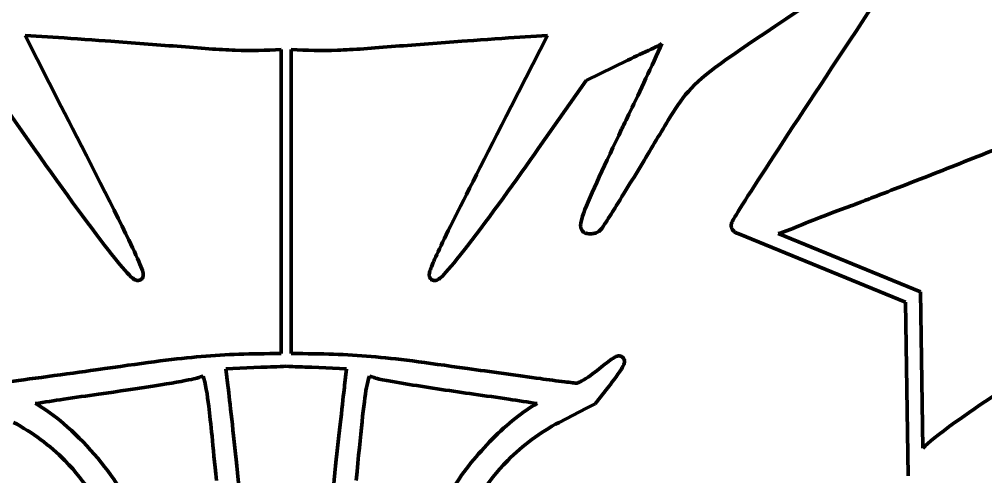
# Model space of a CAD drawing. Header units: millimetres. Extents: x 0 to 594, y 0 to 420.
# Drawn here: x 196.2 to 292.7, y 297.5 to 343.2 of the extents above; entities that cross this region are included whole.
import ezdxf

# ---------------------------------------------------------------- set-up
doc = ezdxf.new("R2010")
doc.units = ezdxf.units.MM
doc.header["$LTSCALE"] = 0.75
doc.layers.add('Dimensions', color=7, linetype='Continuous', lineweight=25)
doc.layers.add('Visible', color=7, linetype='Continuous', lineweight=50)
doc.styles.get("Standard").update_dxf_attribs({"font": 'arial.ttf'})
doc.dimstyles.new('ISO-25', dxfattribs={"dimtxt": 3.5, "dimasz": 3.5, "dimexe": 2.1, "dimexo": 2.1, "dimgap": 1.4, "dimtad": 1, "dimzin": 12, "dimdsep": 46, "dimtxsty": 'Standard', "dimcen": 0, "dimclrd": 256, "dimclre": 256, "dimclrt": 256, "dimazin": 3, "dimtp": 0.1, "dimtm": 0.1, "dimtfac": 0.714286, "dimtmove": 0, "dimatfit": 3, "dimfxl": 1, "dimtzin": 12, "dimarcsym": 0})

# ---------------------------------------------------------------- blocks, each defined once
blk = doc.blocks.new('*D12')
at = {"layer": 'Defpoints', "color": 0, "transparency": 16777216}
for p in [(223.95971, 403.259627), (223.3927, 105.70702), (403.937797, 105.362977)]:
    blk.add_point(p, dxfattribs=at)
at = {"layer": 'Dimensions', "lineweight": -2, "transparency": 16777216}
for p, q in [((226.059706, 403.255625), (406.604803, 402.911582)), ((404.498137, 399.41559), (403.944466, 108.862971)), ((225.492696, 105.703018), (406.037793, 105.358975))]:
    blk.add_line(p, q, dxfattribs=at)
at = {"layer": 'Dimensions', "transparency": 16777216}
for points in [[(403.914805, 399.416702), (405.081469, 399.414479), (404.504807, 402.915584)], [(403.361134, 108.864082), (404.527799, 108.861859), (403.937797, 105.362977)]]:
    blk.add_solid(points, dxfattribs=at)
at = {"layer": 'Dimensions', "transparency": 16777216, "insert": (401.034302, 254.145354), "char_height": 3.5, "attachment_point": 5, "rotation": 89.89079416}
blk.add_mtext('297.55', dxfattribs=at)

msp = doc.modelspace()

# ---------------------------------------------------------------- linework, layer by layer
at = {"layer": 'Visible'}
for p, q in [((200.119, 341.324, 7.5), (196.788, 341.544, 7.5)), ((196.788, 341.544, 7.5), (200.399, 334.43, 7.5)), ((245.387, 334.43, 7.5), (248.997, 341.544, 7.5)), ((248.997, 341.544, 7.5), (245.667, 341.324, 7.5)), ((222.393, 309.734, 7.5), (222.393, 340.143, 7.5)), ((223.393, 340.143, 7.5), (223.393, 309.734, 7.5)), ((257.044, 339.071, 7.5), (252.874, 337.025, 7.5)), ((197.678, 330.265, 7.5), (192.911, 337.025, 7.5)), ((252.874, 337.025, 7.5), (248.107, 330.265, 7.5)), ((284.785, 314.881, 7.5), (268.117, 321.713, 7.5)), ((272.066, 321.716, 7.5), (286.27, 315.894, 7.5)), ((286.27, 315.894, 7.5), (286.513, 300.268, 7.5)), ((285.055, 297.515, 7.5), (284.785, 314.881, 7.5)), ((220.353, 308.366, 7.5), (216.86, 308.207, 7.5)), ((216.86, 308.207, 7.5), (217.059, 306.54, 7.5)), ((225.433, 308.366, 7.5), (228.925, 308.207, 7.5)), ((228.925, 308.207, 7.5), (228.727, 306.54, 7.5)), ((254.997, 306.272, 7.5), (253.776, 304.715, 7.5)), ((252.886, 304.27, 7.5), (250.154, 302.844, 7.5)), ((253.776, 304.715, 7.5), (252.886, 304.27, 7.5))]:
    msp.add_line(p, q, dxfattribs=at)
for points, knots in [([(276.591, 345.694, 7.5), (269.178, 340.712, 7.5), (265.972, 338.676, 7.5), (263.101, 336.046, 7.5), (262.46, 335.236, 7.5), (260.805, 332.695, 7.5), (259.949, 331.159, 7.5), (259.039, 329.657, 7.5)], [0, 0, 0, 0, 2.679336, 2.679336, 4.00096, 4.00096, 5.817869, 5.817869, 5.817869, 5.817869]), ([(267.435, 322.841, 7.5), (267.46, 322.904, 7.5), (267.506, 322.999, 7.5), (268.724, 325.123, 7.5), (275.07, 334.761, 7.5), (281.689, 344.757, 7.5)], [0, 0, 0, 0, 0.0204757, 0.0204757, 0.2284188, 0.2284188, 0.2284188, 0.2284188]), ([(211.979, 340.451, 7.5), (209.851, 340.612, 7.5), (207.478, 340.79, 7.5), (203.988, 341.048, 7.5), (201.543, 341.227, 7.5), (200.119, 341.324, 7.5)], [0, 0, 0, 0, 0.640313, 0.640313, 1.049176, 1.049176, 1.049176, 1.049176]), ([(245.667, 341.324, 7.5), (244.242, 341.227, 7.5), (241.798, 341.048, 7.5), (238.307, 340.79, 7.5), (235.934, 340.612, 7.5), (233.806, 340.451, 7.5)], [0, 0, 0, 0, 0.428569, 0.428569, 1.099743, 1.099743, 1.099743, 1.099743]), ([(256.415, 332.157, 7.5), (256.66, 332.663, 7.5), (257.716, 334.842, 7.5), (259.34, 338.306, 7.5), (259.996, 339.72, 7.5), (260.434, 340.714, 7.5)], [0, 0, 0, 0, 0.1686231, 0.1686231, 0.2424452, 0.2424452, 0.2424452, 0.2424452]), ([(260.434, 340.714, 7.5), (260.165, 340.515, 7.5), (260.025, 340.462, 7.5), (258.623, 339.825, 7.5), (257.807, 339.44, 7.5), (257.044, 339.071, 7.5)], [0, 0, 0, 0, 0.1002144, 0.1002144, 0.2182916, 0.2182916, 0.2182916, 0.2182916]), ([(222.393, 340.143, 7.5), (220.81, 340.037, 7.5), (219.423, 339.998, 7.5), (216.193, 340.113, 7.5), (214.278, 340.265, 7.5), (211.979, 340.451, 7.5)], [0, 0, 0, 0, 0.4757874, 0.4757874, 0.9329232, 0.9329232, 0.9329232, 0.9329232]), ([(233.806, 340.451, 7.5), (231.507, 340.265, 7.5), (229.592, 340.113, 7.5), (226.363, 339.998, 7.5), (224.975, 340.037, 7.5), (223.393, 340.143, 7.5)], [0, 0, 0, 0, 0.691846, 0.691846, 1.411919, 1.411919, 1.411919, 1.411919]), ([(200.399, 334.43, 7.5), (202.215, 330.896, 7.5), (205.555, 324.385, 7.5), (207.687, 319.984, 7.5), (208.128, 319.039, 7.5), (208.496, 318.114, 7.5), (208.557, 317.918, 7.5), (208.603, 317.68, 7.5), (208.611, 317.584, 7.5), (208.582, 317.401, 7.5), (208.553, 317.332, 7.5), (208.51, 317.262, 7.5), (208.499, 317.247, 7.5), (208.485, 317.228, 7.5), (208.482, 317.225, 7.5), (208.478, 317.22, 7.5), (208.477, 317.218, 7.5), (208.472, 317.212, 7.5), (208.468, 317.207, 7.5), (208.459, 317.196, 7.5), (208.453, 317.19, 7.5), (208.448, 317.184, 7.5)], [0, 0, 0, 0, 1.192149, 1.192149, 1.588993, 1.588993, 1.79137, 1.79137, 1.927348, 1.927348, 2.048097, 2.048097, 2.083036, 2.083036, 2.091388, 2.091388, 2.095536, 2.095536, 2.106985, 2.106985, 2.122435, 2.122435, 2.122435, 2.122435]), ([(237.337, 317.184, 7.5), (237.331, 317.191, 7.5), (237.325, 317.198, 7.5), (237.318, 317.207, 7.5), (237.316, 317.209, 7.5), (237.314, 317.212, 7.5), (237.313, 317.212, 7.5), (237.313, 317.213, 7.5), (237.313, 317.213, 7.5), (237.312, 317.213, 7.5), (237.312, 317.214, 7.5), (237.312, 317.214, 7.5), (237.312, 317.214, 7.5), (237.312, 317.214, 7.5), (237.312, 317.214, 7.5), (237.273, 317.261, 7.5), (237.242, 317.313, 7.5), (237.2, 317.425, 7.5), (237.188, 317.483, 7.5), (237.178, 317.612, 7.5), (237.184, 317.682, 7.5), (237.219, 317.879, 7.5), (237.268, 318.043, 7.5), (237.894, 319.704, 7.5), (239.944, 323.841, 7.5), (245.387, 334.43, 7.5)], [0, 0, 0, 0, 0.002768, 0.002768, 0.003596, 0.003596, 0.00379, 0.00379, 0.003885, 0.003885, 0.003932, 0.003932, 0.003938, 0.003938, 0.003941, 0.003941, 0.091663, 0.091663, 0.176401, 0.176401, 0.277542, 0.277542, 0.463638, 0.463638, 1.617272, 1.617272, 1.617272, 1.617272]), ([(303.859, 334.103, 7.5), (302.675, 333.648, 7.5), (302.237, 333.48, 7.5), (296.414, 331.189, 7.5), (293.858, 330.178, 7.5), (291.565, 329.265, 7.5)], [0, 0, 0, 0, 0.3804817, 0.3804817, 0.6257475, 0.6257475, 0.6257475, 0.6257475]), ([(252.761, 321.788, 7.5), (252.716, 321.807, 7.5), (252.625, 321.845, 7.5), (252.474, 321.992, 7.5), (252.427, 322.06, 7.5), (252.355, 322.214, 7.5), (252.333, 322.298, 7.5), (252.308, 322.498, 7.5), (252.313, 322.621, 7.5), (252.366, 322.991, 7.5), (252.451, 323.308, 7.5), (253.243, 325.498, 7.5), (254.86, 328.892, 7.5), (256.415, 332.157, 7.5)], [0, 0, 0, 0, 0.0143731, 0.0143731, 0.0237309, 0.0237309, 0.0334852, 0.0334852, 0.0463562, 0.0463562, 0.0690359, 0.0690359, 0.1501784, 0.1501784, 0.1501784, 0.1501784]), ([(208.448, 317.184, 7.5), (208.443, 317.179, 7.5), (208.438, 317.175, 7.5), (208.43, 317.168, 7.5), (208.428, 317.166, 7.5), (208.424, 317.162, 7.5), (208.423, 317.161, 7.5), (208.421, 317.16, 7.5), (208.42, 317.159, 7.5), (208.419, 317.158, 7.5), (208.419, 317.158, 7.5), (208.419, 317.158, 7.5), (208.419, 317.158, 7.5), (208.419, 317.158, 7.5), (208.419, 317.158, 7.5), (208.366, 317.112, 7.5), (208.305, 317.076, 7.5), (208.18, 317.033, 7.5), (208.119, 317.023, 7.5), (207.996, 317.024, 7.5), (207.937, 317.034, 7.5), (207.814, 317.072, 7.5), (207.753, 317.103, 7.5), (207.598, 317.199, 7.5), (207.492, 317.287, 7.5), (206.909, 317.842, 7.5), (206.197, 318.697, 7.5), (203.583, 322.002, 7.5), (200.824, 325.764, 7.5), (197.678, 330.265, 7.5)], [0, 0, 0, 0, 0.0020391, 0.0020391, 0.0030587, 0.0030587, 0.0035685, 0.0035685, 0.003804, 0.003804, 0.0039083, 0.0039083, 0.0039328, 0.0039328, 0.0039397, 0.0039397, 0.0248644, 0.0248644, 0.043563, 0.043563, 0.0615072, 0.0615072, 0.08204, 0.08204, 0.1158141, 0.1158141, 0.2340457, 0.2340457, 0.5219006, 0.5219006, 0.5219006, 0.5219006]), ([(248.107, 330.265, 7.5), (245.899, 327.106, 7.5), (243.225, 323.373, 7.5), (240.413, 319.732, 7.5), (239.517, 318.592, 7.5), (238.586, 317.562, 7.5), (238.372, 317.349, 7.5), (238.109, 317.145, 7.5), (238.019, 317.091, 7.5), (237.867, 317.038, 7.5), (237.806, 317.026, 7.5), (237.672, 317.022, 7.5), (237.602, 317.033, 7.5), (237.502, 317.07, 7.5), (237.469, 317.086, 7.5), (237.424, 317.114, 7.5), (237.409, 317.124, 7.5), (237.388, 317.14, 7.5), (237.382, 317.145, 7.5), (237.373, 317.152, 7.5), (237.372, 317.154, 7.5), (237.369, 317.156, 7.5), (237.368, 317.156, 7.5), (237.364, 317.161, 7.5), (237.36, 317.164, 7.5), (237.35, 317.173, 7.5), (237.343, 317.178, 7.5), (237.337, 317.184, 7.5)], [0, 0, 0, 0, 1.156334, 1.156334, 1.466547, 1.466547, 1.593935, 1.593935, 1.668074, 1.668074, 1.716307, 1.716307, 1.770082, 1.770082, 1.797929, 1.797929, 1.811311, 1.811311, 1.817971, 1.817971, 1.819639, 1.819639, 1.820474, 1.820474, 1.824467, 1.824467, 1.830712, 1.830712, 1.830712, 1.830712]), ([(259.039, 329.657, 7.5), (258.023, 327.982, 7.5), (256.865, 326.087, 7.5), (255.56, 323.996, 7.5), (255.151, 323.345, 7.5), (254.69, 322.633, 7.5), (254.462, 322.242, 7.5), (254.282, 322.062, 7.5)], [0, 0, 0, 0, 0.5878207, 0.5878207, 0.7755533, 0.7755533, 0.856278, 0.856278, 0.856278, 0.856278]), ([(291.565, 329.265, 7.5), (289.274, 328.353, 7.5), (286.773, 327.375, 7.5), (283.466, 326.091, 7.5), (282.56, 325.741, 7.5), (281.059, 325.16, 7.5), (280.667, 325.009, 7.5), (279.751, 324.655, 7.5), (279.58, 324.589, 7.5), (279.44, 324.535, 7.5)], [0, 0, 0, 0, 0.739674, 0.739674, 1.059792, 1.059792, 1.188258, 1.188258, 1.401989, 1.401989, 1.401989, 1.401989]), ([(279.44, 324.535, 7.5), (279.237, 324.461, 7.5), (277.978, 324.008, 7.5), (275.381, 323.003, 7.5), (274.3, 322.577, 7.5), (273.528, 322.249, 7.5)], [0, 0, 0, 0, 0.06498687, 0.06498687, 0.09641703, 0.09641703, 0.09641703, 0.09641703]), ([(268.117, 321.713, 7.5), (267.989, 321.746, 7.5), (267.862, 321.793, 7.5), (267.642, 321.931, 7.5), (267.568, 322.006, 7.5), (267.457, 322.155, 7.5), (267.415, 322.244, 7.5), (267.368, 322.429, 7.5), (267.364, 322.522, 7.5), (267.384, 322.693, 7.5), (267.405, 322.768, 7.5), (267.435, 322.841, 7.5)], [0, 0, 0, 0, 0.0397846, 0.0397846, 0.0776898, 0.0776898, 0.1199385, 0.1199385, 0.1599464, 0.1599464, 0.1936689, 0.1936689, 0.1936689, 0.1936689]), ([(254.282, 322.062, 7.5), (254.198, 321.978, 7.5), (254.099, 321.91, 7.5), (253.847, 321.784, 7.5), (253.686, 321.738, 7.5), (253.398, 321.699, 7.5), (253.269, 321.696, 7.5), (252.952, 321.724, 7.5), (252.819, 321.769, 7.5), (252.761, 321.788, 7.5)], [0, 0, 0, 0, 0.0356287, 0.0356287, 0.0843943, 0.0843943, 0.122484, 0.122484, 0.1796142, 0.1796142, 0.1796142, 0.1796142]), ([(273.528, 322.249, 7.5), (273.287, 322.147, 7.5), (273.042, 322.051, 7.5), (272.556, 321.874, 7.5), (272.311, 321.792, 7.5), (272.066, 321.716, 7.5)], [0, 0, 0, 0, 0.078472, 0.078472, 0.1554481, 0.1554481, 0.1554481, 0.1554481]), ([(204.765, 308.226, 7.5), (209.136, 308.853, 7.5), (211.9, 309.219, 7.5), (216.953, 309.652, 7.5), (219.229, 309.71, 7.5), (222.393, 309.734, 7.5)], [0, 0, 0, 0, 1.324908, 1.324908, 2.675716, 2.675716, 2.675716, 2.675716]), ([(223.393, 309.734, 7.5), (226.557, 309.71, 7.5), (228.832, 309.652, 7.5), (233.886, 309.219, 7.5), (236.649, 308.853, 7.5), (241.021, 308.226, 7.5)], [0, 0, 0, 0, 0.949214, 0.949214, 1.880229, 1.880229, 1.880229, 1.880229]), ([(253.966, 308.036, 7.5), (254.498, 308.482, 7.5), (255.024, 308.908, 7.5), (255.565, 309.281, 7.5), (255.696, 309.36, 7.5), (255.905, 309.456, 7.5), (256.006, 309.489, 7.5), (256.181, 309.499, 7.5), (256.248, 309.492, 7.5), (256.382, 309.451, 7.5), (256.446, 309.417, 7.5), (256.555, 309.328, 7.5), (256.6, 309.275, 7.5), (256.664, 309.159, 7.5), (256.684, 309.1, 7.5), (256.705, 308.978, 7.5), (256.706, 308.917, 7.5), (256.69, 308.783, 7.5), (256.669, 308.712, 7.5), (256.599, 308.532, 7.5), (256.524, 308.386, 7.5), (256.005, 307.568, 7.5), (255.3, 306.662, 7.5), (254.997, 306.272, 7.5)], [0, 0, 0, 0, 0.208386, 0.208386, 0.2975867, 0.2975867, 0.3744983, 0.3744983, 0.4238387, 0.4238387, 0.4757542, 0.4757542, 0.5259922, 0.5259922, 0.5712392, 0.5712392, 0.6153844, 0.6153844, 0.6687482, 0.6687482, 0.754843, 0.754843, 0.9881671, 0.9881671, 0.9881671, 0.9881671]), ([(286.513, 300.268, 7.5), (287.073, 300.841, 7.5), (288.032, 301.622, 7.5), (292.042, 304.498, 7.5), (295.5, 306.807, 7.5), (298.581, 308.843, 7.5)], [0, 0, 0, 0, 0.2405781, 0.2405781, 0.5574127, 0.5574127, 0.5574127, 0.5574127]), ([(193.841, 306.763, 7.5), (193.845, 306.763, 7.5), (193.865, 306.765, 7.5), (194.038, 306.778, 7.5), (194.315, 306.803, 7.5), (198.103, 307.296, 7.5), (202.628, 307.927, 7.5), (204.765, 308.226, 7.5)], [0, 0, 0, 0, 0.00143656, 0.00143656, 0.00825742, 0.00825742, 0.020624, 0.020624, 0.020624, 0.020624]), ([(241.021, 308.226, 7.5), (243.165, 307.926, 7.5), (246.078, 307.521, 7.5), (249.033, 307.122, 7.5), (249.989, 306.994, 7.5), (250.979, 306.869, 7.5), (251.269, 306.833, 7.5), (251.579, 306.797, 7.5), (251.694, 306.784, 7.5), (251.833, 306.771, 7.5), (251.907, 306.766, 7.5), (251.928, 306.764, 7.5)], [0, 0, 0, 0, 0.6494524, 0.6494524, 0.8648391, 0.8648391, 0.9350027, 0.9350027, 0.9543989, 0.9543989, 0.9712034, 0.9712034, 0.9712034, 0.9712034]), ([(251.928, 306.764, 7.5), (251.928, 306.764, 7.5), (251.928, 306.764, 7.5), (251.928, 306.764, 7.5), (251.928, 306.765, 7.5), (251.928, 306.765, 7.5), (251.928, 306.765, 7.5), (251.929, 306.765, 7.5), (251.929, 306.766, 7.5), (251.934, 306.767, 7.5), (251.94, 306.769, 7.5), (252.06, 306.803, 7.5), (252.169, 306.846, 7.5), (252.704, 307.112, 7.5), (253.381, 307.553, 7.5), (253.966, 308.036, 7.5)], [0, 0, 0, 0, 0.00001591, 0.00001591, 0.00004087, 0.00004087, 0.00009487, 0.00009487, 0.000241, 0.000241, 0.00079692, 0.00079692, 0.008408, 0.008408, 0.03990108, 0.03990108, 0.03990108, 0.03990108]), ([(214.056, 307.303, 7.5), (213.947, 307.265, 7.5), (213.783, 307.219, 7.5), (211.981, 306.841, 7.5), (208.159, 306.234, 7.5), (204.141, 305.669, 7.5)], [0, 0, 0, 0, 0.0343892, 0.0343892, 0.1755124, 0.1755124, 0.1755124, 0.1755124]), ([(214.578, 307.473, 7.5), (214.505, 307.454, 7.5), (214.424, 307.428, 7.5), (214.258, 307.373, 7.5), (214.193, 307.351, 7.5), (214.056, 307.303, 7.5)], [0, 0, 0, 0, 0.02259635, 0.02259635, 0.05360766, 0.05360766, 0.05360766, 0.05360766]), ([(215.904, 297.04, 7.5), (215.555, 300.641, 7.5), (215.353, 302.758, 7.5), (215.015, 305.511, 7.5), (214.82, 306.906, 7.5), (214.578, 307.473, 7.5)], [0, 0, 0, 0, 1.085245, 1.085245, 1.75297, 1.75297, 1.75297, 1.75297]), ([(231.208, 307.473, 7.5), (231.073, 307.158, 7.5), (230.966, 306.617, 7.5), (230.623, 304.751, 7.5), (230.348, 301.859, 7.5), (229.881, 297.04, 7.5)], [0, 0, 0, 0, 0.1030028, 0.1030028, 0.6949601, 0.6949601, 0.6949601, 0.6949601]), ([(231.73, 307.303, 7.5), (231.592, 307.351, 7.5), (231.528, 307.373, 7.5), (231.362, 307.428, 7.5), (231.28, 307.454, 7.5), (231.208, 307.473, 7.5)], [0, 0, 0, 0, 0.0436663, 0.0436663, 0.07548369, 0.07548369, 0.07548369, 0.07548369]), ([(241.645, 305.669, 7.5), (239.532, 305.966, 7.5), (237.196, 306.314, 7.5), (232.453, 307.088, 7.5), (231.926, 307.234, 7.5), (231.73, 307.303, 7.5)], [0, 0, 0, 0, 0.640064, 0.640064, 1.502668, 1.502668, 1.502668, 1.502668]), ([(204.141, 305.669, 7.5), (202.985, 305.507, 7.5), (201.797, 305.335, 7.5), (199.723, 305.026, 7.5), (198.718, 304.872, 7.5), (197.804, 304.724, 7.5)], [0, 0, 0, 0, 0.350139, 0.350139, 0.6321107, 0.6321107, 0.6321107, 0.6321107]), ([(247.981, 304.724, 7.5), (247.067, 304.872, 7.5), (246.062, 305.026, 7.5), (243.988, 305.335, 7.5), (242.801, 305.507, 7.5), (241.645, 305.669, 7.5)], [0, 0, 0, 0, 0.277764, 0.277764, 0.6226781, 0.6226781, 0.6226781, 0.6226781]), ([(197.804, 304.724, 7.5), (198.78, 304.225, 7.5), (199.806, 303.438, 7.5), (202.701, 300.951, 7.5), (204.9, 298.48, 7.5), (206.169, 296.339, 7.5)], [0, 0, 0, 0, 0.329047, 0.329047, 1.140459, 1.140459, 1.140459, 1.140459]), ([(239.617, 296.339, 7.5), (240.556, 297.925, 7.5), (241.997, 299.677, 7.5), (244.959, 302.654, 7.5), (246.602, 304.018, 7.5), (247.981, 304.724, 7.5)], [0, 0, 0, 0, 0.552989, 0.552989, 1.089423, 1.089423, 1.089423, 1.089423]), ([(204.428, 293.933, 7.5), (204.092, 294.604, 7.5), (203.013, 296.764, 7.5), (199.253, 300.56, 7.5), (197.521, 301.832, 7.5), (195.632, 302.844, 7.5)], [0, 0, 0, 0, 0.2250321, 0.2250321, 0.3755521, 0.3755521, 0.3755521, 0.3755521]), ([(250.154, 302.844, 7.5), (248.264, 301.832, 7.5), (246.532, 300.56, 7.5), (242.773, 296.764, 7.5), (241.693, 294.604, 7.5), (241.358, 293.933, 7.5)], [0, 0, 0, 0, 0.642857, 0.642857, 1.603949, 1.603949, 1.603949, 1.603949])]:
    msp.add_open_spline(points, degree=3, knots=knots, dxfattribs=at)
for points in [[(222.893, 308.452, 7.5), (222.092, 308.417, 7.5), (221.195, 308.384, 7.5), (220.353, 308.366, 7.5)], [(222.893, 308.452, 7.5), (223.693, 308.417, 7.5), (224.59, 308.384, 7.5), (225.433, 308.366, 7.5)], [(217.059, 306.54, 7.5), (217.178, 305.628, 7.5), (217.535, 302.294, 7.5), (217.892, 299.119, 7.5)], [(228.727, 306.54, 7.5), (228.608, 305.628, 7.5), (228.251, 302.294, 7.5), (227.893, 299.119, 7.5)], [(217.892, 299.119, 7.5), (218.21, 295.944, 7.5), (218.845, 290.149, 7.5), (219.241, 286.22, 7.5)], [(227.893, 299.119, 7.5), (227.576, 295.944, 7.5), (226.941, 290.149, 7.5), (226.544, 286.22, 7.5)]]:
    msp.add_open_spline(points, degree=3, dxfattribs=at)

# ---------------------------------------------------------------- dimensions: what is measured, and where the dimension line sits
at = {"layer": 'Dimensions'}
dim = msp.add_aligned_dim(p1=(223.96, 403.26), p2=(223.393, 105.707), distance=180.545, dimstyle='ISO-25', override={"dimlfac": 1, "dimclrd": 256, "dimclre": 256}, dxfattribs=at)
dim.commit()
dim.dimension.update_dxf_attribs({"geometry": '*D12', "text_midpoint": (401.034, 254.145)})

doc.saveas('drawing.dxf')
